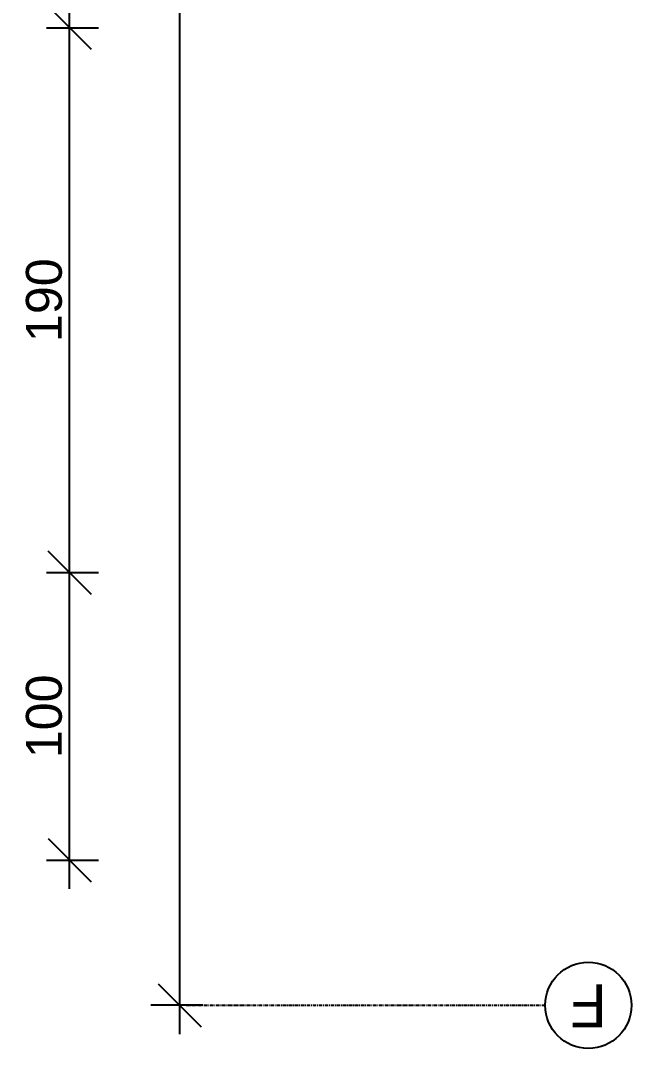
# Model space of a CAD drawing. Extents: x -5566 to 5867, y -120 to 4683.
# Drawn here: x -1915.6 to -1703, y 180.5 to 538 of the extents above; entities that cross this region are included whole.
import ezdxf

# ---------------------------------------------------------------- set-up
doc = ezdxf.new("R2010")
doc.units = 0
doc.linetypes.add('GRID_LINE', pattern=[2.1, 1.2, -0.3, 0.3, -0.3])
doc.layers.get('0').update_dxf_attribs({"linetype": 'CONTINUOUS'})
doc.layers.get('DEFPOINTS').update_dxf_attribs({"linetype": 'CONTINUOUS'})
for name, color, linetype in [('A-ANNO-DIMS', 211, 'CONTINUOUS'), ('S-GRID', 1, 'CONTINUOUS'), ('S-GRID-IDEN', 1, 'CONTINUOUS')]:
    doc.layers.add(name, color=color, linetype=linetype)
doc.styles.add('ARIAL', font='arial.ttf', dxfattribs={"height": 12.5})
doc.styles.add('ARIAL_1', font='arial.ttf', dxfattribs={"height": 15})
doc.dimstyles.new('100_200_2_5MM_ARIAL_CM', dxfattribs={"dimscale": 30.48, "dimtxt": 12.753242, "dimasz": 0.492126, "dimexe": 0.328084, "dimexo": 0.0625, "dimgap": 0.082021, "dimtad": 1, "dimdec": 0, "dimzin": 0, "dimtxsty": 'ARIAL', "dimblk1": 'OBLIQUE', "dimblk2": 'OBLIQUE', "dimsah": 1, "dimcen": 0.09, "dimdle": 0.328084, "dimazin": 3, "dimtfac": 1, "dimtdec": 4, "dimtix": 1, "dimtmove": 0, "dimatfit": 3, "dimtvp": 1, "dimtolj": 1, "dimtzin": 0})

# ---------------------------------------------------------------- blocks, each defined once
blk = doc.blocks.new('GRID_-_AR_GRID_HEAD_-_CIRC')
at = {"layer": 'S-GRID-IDEN'}
blk.add_circle((0, 0), 0.3, dxfattribs=at)
blk = doc.blocks.new('_OBLIQUE')
at = {"color": 0, "linetype": 'BYBLOCK'}
blk.add_line((-0.5, -0.5), (0.5, 0.5), dxfattribs=at)
blk = doc.blocks.new('DIMBLOCK63-LEVEL__9_00')
at = {"layer": 'A-ANNO-DIMS', "color": 0}
for p, q in [((-1860.21, 1002.99), (-1860.21, 185.49)), ((-1852.11, 992.99), (-1870.21, 992.99)), ((-1852.11, 195.49), (-1870.21, 195.49))]:
    blk.add_line(p, q, dxfattribs=at)
at = {"layer": 'DEFPOINTS', "color": 0}
for p in [(-1850.21, 992.99), (-1860.21, 195.49), (-1850.21, 195.49)]:
    blk.add_point(p, dxfattribs=at)
at = {"layer": 'A-ANNO-DIMS', "color": 0, "xscale": 15, "yscale": 15, "zscale": 15}
for p, rotation in [((-1860.21, 992.99), 90), ((-1860.21, 195.49), 270)]:
    blk.add_blockref('_OBLIQUE', p, dxfattribs=dict(at, rotation=rotation))
at = {"layer": 'A-ANNO-DIMS', "color": 0, "insert": (-1869.09, 594.24), "char_height": 12.5, "width": 34.6103, "attachment_point": 5, "rotation": 90, "style": 'ARIAL'}
blk.add_mtext('\\A1;798', dxfattribs=at)
blk = doc.blocks.new('DIMBLOCK227-LEVEL__9_00')
at = {"layer": 'A-ANNO-DIMS', "color": 0}
for p, q in [((-1898.49, 235.99), (-1898.49, 355.99)), ((-1906.58, 345.99), (-1888.49, 345.99)), ((-1906.58, 245.99), (-1888.49, 245.99))]:
    blk.add_line(p, q, dxfattribs=at)
at = {"layer": 'DEFPOINTS', "color": 0}
for p in [(-1908.49, 345.99), (-1898.49, 345.99), (-1908.49, 245.99)]:
    blk.add_point(p, dxfattribs=at)
at = {"layer": 'A-ANNO-DIMS', "color": 0, "xscale": 15, "yscale": 15, "zscale": 15}
for p, rotation in [((-1898.49, 345.99), 90), ((-1898.49, 245.99), 270)]:
    blk.add_blockref('_OBLIQUE', p, dxfattribs=dict(at, rotation=rotation))
at = {"layer": 'A-ANNO-DIMS', "color": 0, "insert": (-1907.37, 295.99), "char_height": 12.5, "width": 34.6103, "attachment_point": 5, "rotation": 90, "style": 'ARIAL'}
blk.add_mtext('\\A1;100', dxfattribs=at)
blk = doc.blocks.new('DIMBLOCK228-LEVEL__9_00')
at = {"layer": 'A-ANNO-DIMS', "color": 0}
for p, q in [((-1898.49, 335.99), (-1898.49, 545.49)), ((-1906.58, 535.49), (-1888.49, 535.49)), ((-1906.58, 345.99), (-1888.49, 345.99))]:
    blk.add_line(p, q, dxfattribs=at)
at = {"layer": 'DEFPOINTS', "color": 0}
for p in [(-1908.49, 535.49), (-1898.49, 535.49), (-1908.49, 345.99)]:
    blk.add_point(p, dxfattribs=at)
at = {"layer": 'A-ANNO-DIMS', "color": 0, "xscale": 15, "yscale": 15, "zscale": 15}
for p, rotation in [((-1898.49, 535.49), 90), ((-1898.49, 345.99), 270)]:
    blk.add_blockref('_OBLIQUE', p, dxfattribs=dict(at, rotation=rotation))
at = {"layer": 'A-ANNO-DIMS', "color": 0, "insert": (-1907.37, 440.74), "char_height": 12.5, "width": 34.6103, "attachment_point": 5, "rotation": 90, "style": 'ARIAL'}
blk.add_mtext('\\A1;190', dxfattribs=at)
blk = doc.blocks.new('DIMBLOCK229-LEVEL__9_00')
at = {"layer": 'A-ANNO-DIMS', "color": 0}
for p, q in [((-1898.49, 525.49), (-1898.49, 645.49)), ((-1906.58, 635.49), (-1888.49, 635.49)), ((-1906.58, 535.49), (-1888.49, 535.49))]:
    blk.add_line(p, q, dxfattribs=at)
at = {"layer": 'DEFPOINTS', "color": 0}
for p in [(-1908.49, 635.49), (-1898.49, 635.49), (-1908.49, 535.49)]:
    blk.add_point(p, dxfattribs=at)
at = {"layer": 'A-ANNO-DIMS', "color": 0, "xscale": 15, "yscale": 15, "zscale": 15}
for p, rotation in [((-1898.49, 635.49), 90), ((-1898.49, 535.49), 270)]:
    blk.add_blockref('_OBLIQUE', p, dxfattribs=dict(at, rotation=rotation))
at = {"layer": 'A-ANNO-DIMS', "color": 0, "insert": (-1907.37, 585.49), "char_height": 12.5, "width": 34.6103, "attachment_point": 5, "rotation": 90, "style": 'ARIAL'}
blk.add_mtext('\\A1;100', dxfattribs=at)

msp = doc.modelspace()

# ---------------------------------------------------------------- linework, layer by layer
at = {"layer": 'S-GRID', "linetype": 'GRID_LINE'}
msp.add_line((-1858, 195.49), (-1733, 195.49), dxfattribs=at)

# ---------------------------------------------------------------- block references
at = {"layer": 'S-GRID-IDEN', "xscale": 49.99999999999998, "yscale": 49.99999999999998, "zscale": 49.99999999999998, "rotation": 270}
msp.add_blockref('GRID_-_AR_GRID_HEAD_-_CIRC', (-1718, 195.49), dxfattribs=at)

# ---------------------------------------------------------------- texts
at = {"layer": 'S-GRID-IDEN', "insert": (-1711.53, 187.78), "char_height": 15, "width": 15.6329, "attachment_point": 1, "rotation": 180, "style": 'ARIAL_1'}
msp.add_mtext('F', dxfattribs=at)

# ---------------------------------------------------------------- dimensions: what is measured, and where the dimension line sits
at = {"layer": 'A-ANNO-DIMS'}
for base, p1, p2, override, picture, middle in [((-1860.20930754, 195.49172688), (-1850.20930754, 992.99172688), (-1850.20930754, 195.49172688), {"dimpost": '<>', "dimfxl": 797.5}, 'DIMBLOCK63-LEVEL__9_00', (-1869.09146989, 594.24172688)), ((-1898.49, 635.49), (-1908.49, 535.49), (-1908.49, 635.49), {"dimpost": '<>', "dimfxl": 100}, 'DIMBLOCK229-LEVEL__9_00', (-1907.37, 585.49)), ((-1898.48665138, 535.49172688), (-1908.48665138, 345.99172688), (-1908.48665138, 535.49172688), {"dimpost": '<>', "dimfxl": 189.5}, 'DIMBLOCK228-LEVEL__9_00', (-1907.36881373, 440.74172688)), ((-1898.49, 345.99), (-1908.49, 245.99), (-1908.49, 345.99), {"dimpost": '<>', "dimfxl": 100}, 'DIMBLOCK227-LEVEL__9_00', (-1907.37, 295.99))]:
    dim = msp.add_linear_dim(base=base, p1=p1, p2=p2, angle=270, dimstyle='100_200_2_5MM_ARIAL_CM', override=override, dxfattribs=at)
    dim.commit()
    dim.dimension.update_dxf_attribs({"geometry": picture, "text_midpoint": middle})

doc.saveas('drawing.dxf')
